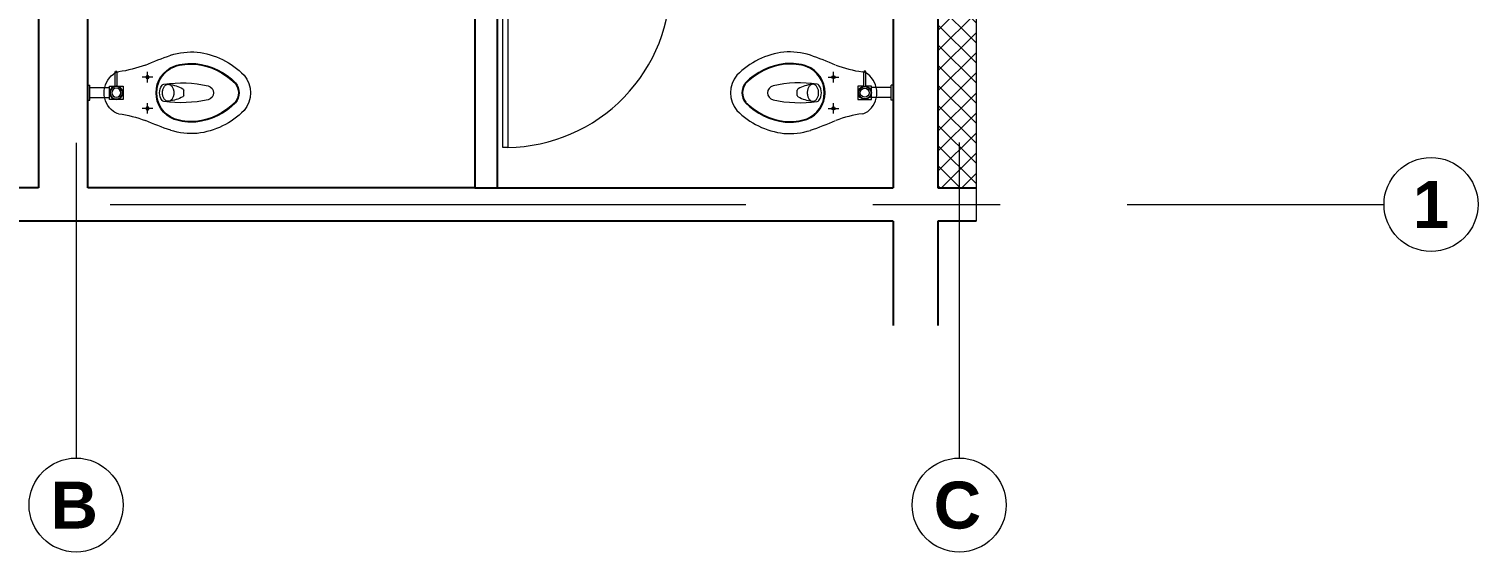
# Model space of a CAD drawing. Header units: millimetres. Extents: x 2107.8 to 2199.3, y 1778.1 to 1795.2.
# Drawn here: x 2179.58 to 2188.13, y 1780.01 to 1783.1 of the extents above; entities that cross this region are included whole.
import ezdxf
from ezdxf.enums import TextEntityAlignment as Align

# ---------------------------------------------------------------- set-up
doc = ezdxf.new("R2010")
doc.units = ezdxf.units.MM
doc.linetypes.add('CENTRO', pattern=[2, 1.25, -0.25, 0.25, -0.25])
doc.layers.get('0').update_dxf_attribs({"true_color": 0xf7f7f7})
doc.layers.add('AR_EJES', color=8, linetype='CENTRO', lineweight=5)
doc.layers.add('TEXTURAS', color=253, linetype='Continuous', lineweight=0)
for name, color, linetype in [('AR_HATCH MUROS', 8, 'Continuous'), ('AR_MOBI SQUADRA', 8, 'Continuous'), ('ARTEFACTO', 9, 'Continuous'), ('CARP-2', 2, 'Continuous'), ('Pavimentos', 8, 'Continuous')]:
    doc.layers.add(name, color=color, linetype=linetype)
doc.styles.add('Nombre Titulos 1-50', font='', dxfattribs={"height": 0.175})
doc.styles.get('Nombre Titulos 1-50').set_extended_font_data('Arial', bold=True)

# ---------------------------------------------------------------- blocks, each defined once
blk = doc.blocks.new('A$C50285F30')
at = {"color": 251, "lineweight": 0}
blk.add_arc((0.0364, 0.7386), 0.7387, 270.86053, 0.88166, dxfattribs=at)
at = {"layer": 'CARP-2', "color": 251, "lineweight": 0}
for points in [[(0.025, 0.75), (0.025, 0.7699), (0.05, 0.7699), (0.05, 0.8), (0, 0.8), (0, 0.75)], [(0.775, 0.75), (0.775, 0.7699), (0.75, 0.7699), (0.75, 0.8), (0.8, 0.8), (0.8, 0.75)], [(0.0475, 0), (0.025, 0), (0.025, 0.75), (0.0475, 0.75)]]:
    blk.add_lwpolyline(points, close=True, dxfattribs=at)
blk = doc.blocks.new('Planta WC Carlton ADA fluxometro piso')
at = {"layer": 'ARTEFACTO', "color": 251, "linetype": 'Continuous', "lineweight": 0}
for p, q in [((60399.1, 5251), (60399.1, 5204.2)), ((60422.5, 5227.6), (60375.7, 5227.6)), ((60561, 5169.9), (60561, 5145.6)), ((60422.5, 5087.9), (60375.7, 5087.9)), ((60399.1, 5111.3), (60399.1, 5064.5))]:
    blk.add_line(p, q, dxfattribs=at)
at = {"layer": 'ARTEFACTO', "color": 251, "linetype": 'Continuous', "lineweight": 0, "ltscale": 0.01}
for p, q in [((60132.2, 5191.2), (60140.9, 5191.2)), ((60132.2, 5191.2), (60132.2, 5124.3)), ((60140.9, 5191.2), (60140.9, 5124.3)), ((60289.8, 5188.1), (60229, 5188.1)), ((60229, 5188.1), (60229, 5127.4)), ((60289.8, 5127.4), (60289.8, 5188.1)), ((60132.2, 5124.3), (60140.9, 5124.3)), ((60140.9, 5178.5), (60229.4, 5178.5)), ((60140.9, 5134.5), (60229.4, 5134.5)), ((60229, 5127.4), (60255, 5127.4)), ((60255, 5128.2), (60255, 5064.4)), ((60263.2, 5128.2), (60263.2, 5064.4)), ((60263.2, 5127.4), (60289.8, 5127.4))]:
    blk.add_line(p, q, dxfattribs=at)
blk.add_circle((60259.4, 5157.7), 29.8, dxfattribs=at)
at = {"layer": 'ARTEFACTO', "color": 251, "linetype": 'Continuous', "lineweight": 0}
for centre, radius in [((60259.4, 5157.7), 27.8), ((60399.1, 5227.6), 7.14), ((60259.4, 5157.7), 20.2), ((60399.1, 5087.9), 7.14)]:
    blk.add_circle(centre, radius, dxfattribs=at)
for centre, radius, start, end in [((61010, 3856), 1554.7, 109.04693, 113.51931), ((60597.7, 5025.2), 315.1, 85.83324, 107.56902), ((60579.3, 4989.1), 352.8, 44.55536, 83.28229), ((60277.5, 5201), 50.8, 98.39716, 127.69969), ((60181.2, 5853), 608.2, 278.39716, 290.03104), ((60565.9, 5157.7), 128.7, 111.86688, 248.13313), ((60565.9, 5157.7), 125.5, 111.86688, 248.13313), ((60597.7, 5025.2), 264.3, 86.08092, 107.56902), ((60597.7, 5025.2), 261.2, 86.08092, 107.56902), ((60579.3, 4989.1), 298.8, 45.00923, 83.06326), ((60579.3, 4989.1), 302, 44.97511, 83.06326), ((60310.9, 5157.7), 105.5, 127.69969, 232.30031), ((60508.8, 5157.8), 55.8, 142.77845, 217.22165), ((60474.5, 5183.8), 12.7, 98.50066, 142.77845), ((60507.2, 5162), 40.8, 146.30993, 164.56292), ((60550.7, 4674), 528.2, 76.98834, 98.50066), ((60497.3, 5168.6), 29, 121.85353, 146.30993), ((60491.1, 5178.6), 17.3, 90, 121.85353), ((60491.1, 5178.6), 17.3, 58.14647, 90), ((60473.4, 5019.2), 177.5, 61.66615, 83.02872), ((60485, 5168.6), 29, 33.69007, 58.14647), ((60475.1, 5162), 40.8, 15.43708, 33.69007), ((60662.7, 5157.7), 31.6, 282.68038, 77.31962), ((60736.8, 5157.7), 68.6, 321.53, 38.47011), ((60736.8, 5157.7), 71.8, 321.384, 38.61609), ((60736.8, 5157.7), 122.6, 319.92658, 40.07334), ((60474.5, 5131.7), 12.7, 217.22165, 261.45806), ((60522.7, 5157.7), 57, 164.56292, 180), ((60522.7, 5157.7), 57, 180, 195.43708), ((60507.2, 5153.5), 40.8, 195.43708, 213.69007), ((60550.8, 5639.6), 526.3, 261.45806, 283.04768), ((60497.3, 5146.9), 29, 213.69007, 238.14647), ((60491.1, 5136.9), 17.3, 238.14647, 270), ((60491.1, 5136.9), 17.3, 270, 301.85353), ((60473.4, 5296.3), 177.5, 276.97128, 298.33385), ((60485, 5146.9), 29, 301.85353, 326.30993), ((60475.1, 5153.5), 40.8, 326.30993, 344.56292), ((60459.6, 5157.7), 57, 360, 15.43708), ((60459.6, 5157.7), 57, 344.56292, 0), ((60554.6, 5169.9), 6.35, 0, 61.66615), ((60554.6, 5145.6), 6.35, 298.33385, 0), ((60277.5, 5114.5), 50.8, 232.30031, 261.60284), ((60259.1, 5064.4), 4.07, 180, 0), ((60181.2, 4462.5), 608.2, 69.96896, 81.60284), ((60579.3, 5326.4), 298.8, 276.93739, 314.99012), ((60579.3, 5326.4), 302, 276.93739, 315.02423), ((60579.3, 5326.4), 352.8, 276.71831, 315.44402), ((61010, 6459.5), 1554.7, 246.48069, 250.95307), ((60597.7, 5290.3), 315.1, 252.43098, 274.16676), ((60597.7, 5290.3), 264.3, 252.43098, 273.91902), ((60597.7, 5290.3), 261.2, 252.43098, 273.91902)]:
    blk.add_arc(centre, radius, start, end, dxfattribs=at)

msp = doc.modelspace()

# ---------------------------------------------------------------- hatches: boundary and pattern name
at = {"layer": 'AR_HATCH MUROS', "lineweight": 0}
h = msp.add_hatch(dxfattribs=at)
h.set_pattern_fill('ANSI37', color=256, scale=0.026399, style=0)
h.set_pattern_definition([(45, (-614.110296, -573.59557), (-0.059267192, 0.059267192), []), (135, (-614.110296, -573.59557), (-0.059267192, -0.059267192), [])])
h.paths.add_polyline_path([(2185.0688, 1786.1872), (2184.9436, 1786.1872), (2184.9436, 1782.1613), (2185.0688, 1782.1613)])
h.paths.add_polyline_path([(2185.168, 1786.1872), (2185.0688, 1786.1872), (2185.0688, 1782.1613), (2185.168, 1782.1613)])

# ---------------------------------------------------------------- linework, layer by layer
at = {"color": 7}
for p, q in [((2184.6796, 1786.1872), (2184.6796, 1782.1613)), ((2184.9436, 1786.1872), (2184.9436, 1782.1613)), ((2182.2113, 1784.9992), (2182.2113, 1782.1613)), ((2182.3433, 1784.9992), (2182.3433, 1782.1634)), ((2179.9278, 1782.1613), (2179.9278, 1784.8012)), ((2179.6374, 1783.5473), (2179.6374, 1782.1613)), ((2179.6374, 1782.1613), (2175.9284, 1782.1613)), ((2182.2113, 1782.1613), (2179.9278, 1782.1613)), ((2182.2113, 1782.1613), (2184.6796, 1782.1613)), ((2184.9436, 1782.1613), (2185.168, 1782.1613)), ((2184.6796, 1781.9634), (2175.9981, 1781.9634)), ((2184.6796, 1781.9634), (2184.6796, 1781.3485)), ((2184.9436, 1781.9634), (2184.9436, 1781.3485)), ((2185.168, 1781.9634), (2184.9436, 1781.9634))]:
    msp.add_line(p, q, dxfattribs=at)
at = {"layer": 'AR_EJES', "ltscale": 3}
for p, q in [((2179.8585, 1794.4269), (2179.8585, 1780.5658)), ((2185.0688, 1794.429), (2185.0688, 1780.5658)), ((2174.0601, 1782.0624), (2187.5752, 1782.0624))]:
    msp.add_line(p, q, dxfattribs=at)
at = {"layer": 'AR_EJES', "linetype": 'Continuous'}
for centre in [(2187.8524, 1782.0624), (2179.8585, 1780.2886), (2185.0688, 1780.2886)]:
    msp.add_circle(centre, 0.2772, dxfattribs=at)
at = {"layer": 'TEXTURAS', "color": 251, "lineweight": 0}
msp.add_line((2185.168, 1790.015), (2185.168, 1781.9634), dxfattribs=at)

# ---------------------------------------------------------------- block references
at = {"layer": 'AR_MOBI SQUADRA', "color": 7, "lineweight": 0, "xscale": 1.319944359941935, "yscale": 1.319944359941935, "zscale": 1.319944359941935}
msp.add_blockref('A$C50285F30', (2182.3433, 1782.3989), dxfattribs=at)
at = {"layer": 'Pavimentos', "color": 7, "yscale": 0.001319944359941935, "zscale": 0.001319944359941935, "rotation": 180}
for p, xscale in [((2100.5566, 1789.5293), -0.001319944359941935), ((2264.0508, 1789.5293), 0.001319944359941935)]:
    msp.add_blockref('Planta WC Carlton ADA fluxometro piso', p, dxfattribs=dict(at, xscale=xscale))

# ---------------------------------------------------------------- texts
at = {"layer": 'AR_EJES', "linetype": 'Continuous', "style": 'Nombre Titulos 1-50', "text_generation_flag": 6}
for s, p in [('1', (2187.8525, 1782.0624)), ('B', (2179.8479, 1780.2886)), ('C', (2185.0582, 1780.2886))]:
    msp.add_text(s, height=0.2772, rotation=180, dxfattribs=at).set_placement(p, align=Align.MIDDLE)

doc.saveas('drawing.dxf')
